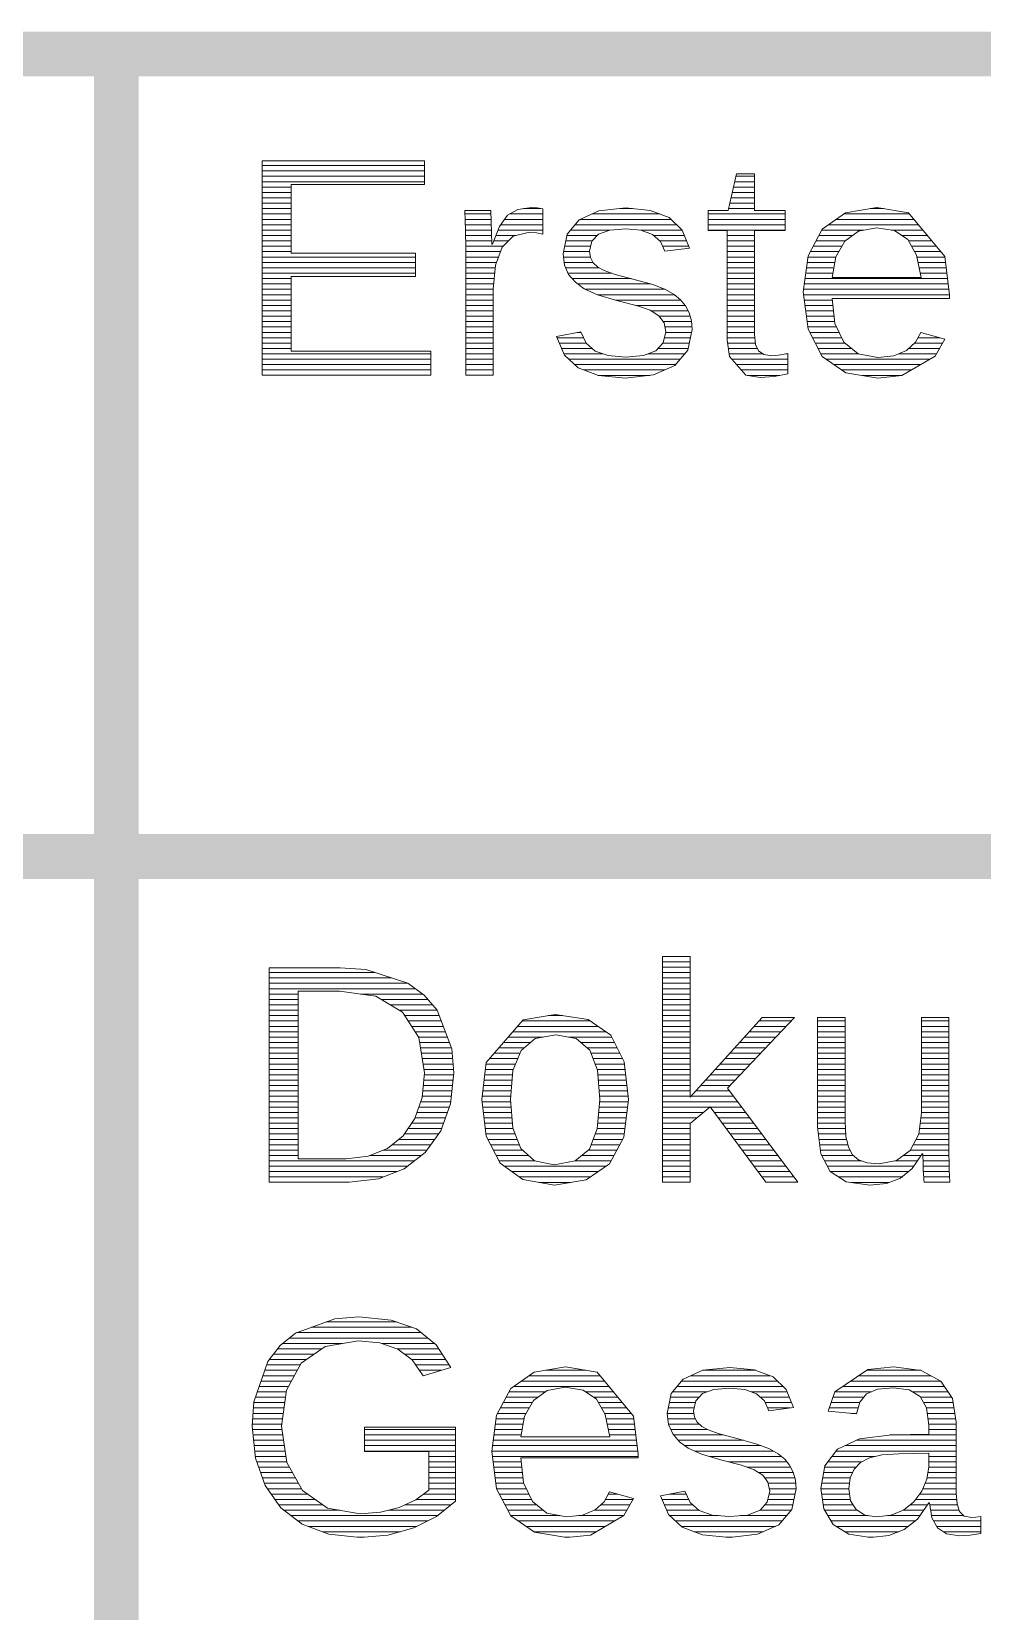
# Model space of a CAD drawing. Header units: millimetres. Extents: x 20 to 410, y 10 to 287.
# Drawn here: x 298.05 to 308.66, y 28.58 to 46.2 of the extents above; entities that cross this region are included whole.
import ezdxf

# ---------------------------------------------------------------- set-up
doc = ezdxf.new("R2010")
doc.units = ezdxf.units.MM
doc.layers.add('KANTEN', color=7, linetype='Continuous', lineweight=50)
doc.layers.add('TEXT', color=7, linetype='Continuous', lineweight=13)

msp = doc.modelspace()

# ---------------------------------------------------------------- linework, layer by layer
at = {"layer": 'KANTEN', "lineweight": 50, "const_width": 0.5}
for points in [[(229.97, 45.95), (410, 45.95)], [(299, 10), (299, 45.95)], [(229.97, 37), (410, 37)]]:
    msp.add_lwpolyline(points, dxfattribs=at)
at = {"layer": 'TEXT', "lineweight": 13}
for p, q in [((300.625, 44.706), (302.437, 44.706)), ((300.625, 44.646), (302.437, 44.646)), ((300.625, 44.586), (302.437, 44.586)), ((305.908, 44.586), (306.118, 44.586)), ((300.625, 44.526), (302.437, 44.526)), ((300.625, 44.466), (300.949, 44.466)), ((300.625, 44.406), (300.949, 44.406)), ((305.869, 44.406), (306.118, 44.406)), ((305.882, 44.466), (306.118, 44.466)), ((305.895, 44.526), (306.118, 44.526)), ((300.625, 44.346), (300.949, 44.346)), ((300.625, 44.286), (300.949, 44.286)), ((300.625, 44.226), (300.949, 44.226)), ((303.541, 44.226), (303.734, 44.226)), ((304.615, 44.226), (304.756, 44.226)), ((305.829, 44.226), (306.118, 44.226)), ((305.842, 44.286), (306.118, 44.286)), ((305.856, 44.346), (306.118, 44.346)), ((307.408, 44.226), (307.554, 44.226)), ((300.625, 44.166), (300.949, 44.166)), ((300.625, 44.106), (300.949, 44.106)), ((302.888, 44.166), (303.176, 44.166)), ((302.89, 44.106), (303.179, 44.106)), ((303.33, 44.106), (303.755, 44.106)), ((303.388, 44.166), (303.755, 44.166)), ((304.17, 44.106), (305.186, 44.106)), ((304.304, 44.166), (305.06, 44.166)), ((305.601, 44.166), (306.457, 44.166)), ((305.601, 44.106), (306.457, 44.106)), ((307.029, 44.106), (307.894, 44.106)), ((307.114, 44.166), (307.844, 44.166)), ((300.625, 44.046), (300.949, 44.046)), ((300.625, 43.986), (300.949, 43.986)), ((300.625, 43.926), (300.949, 43.926)), ((302.892, 44.046), (303.181, 44.046)), ((302.894, 43.986), (303.184, 43.986)), ((302.895, 43.926), (303.186, 43.926)), ((303.233, 43.926), (303.458, 43.926)), ((303.257, 43.986), (303.755, 43.986)), ((303.286, 44.046), (303.755, 44.046)), ((304.024, 43.926), (304.364, 43.926)), ((304.064, 43.986), (304.5, 43.986)), ((304.114, 44.046), (305.249, 44.046)), ((304.851, 43.986), (305.311, 43.986)), ((304.992, 43.926), (305.335, 43.926)), ((305.601, 44.046), (306.457, 44.046)), ((305.601, 43.986), (306.457, 43.986)), ((305.813, 43.926), (306.118, 43.926)), ((306.835, 43.926), (307.209, 43.926)), ((306.868, 43.986), (307.332, 43.986)), ((306.944, 44.046), (307.944, 44.046)), ((307.64, 43.986), (307.994, 43.986)), ((307.758, 43.926), (308.044, 43.926)), ((300.625, 43.866), (300.949, 43.866)), ((300.625, 43.806), (300.949, 43.806)), ((300.625, 43.746), (300.949, 43.746)), ((302.896, 43.866), (303.187, 43.866)), ((302.897, 43.806), (303.313, 43.806)), ((302.897, 43.746), (303.283, 43.746)), ((303.21, 43.866), (303.373, 43.866)), ((303.987, 43.746), (304.279, 43.746)), ((303.999, 43.806), (304.291, 43.806)), ((304.012, 43.866), (304.307, 43.866)), ((305.06, 43.866), (305.358, 43.866)), ((305.092, 43.806), (305.382, 43.806)), ((305.813, 43.866), (306.118, 43.866)), ((305.813, 43.806), (306.118, 43.806)), ((305.813, 43.746), (306.118, 43.746)), ((306.738, 43.746), (307.057, 43.746)), ((306.771, 43.806), (307.091, 43.806)), ((306.803, 43.866), (307.127, 43.866)), ((307.835, 43.866), (308.093, 43.866)), ((307.869, 43.806), (308.143, 43.806)), ((307.903, 43.746), (308.193, 43.746)), ((300.625, 43.686), (302.335, 43.686)), ((300.625, 43.626), (302.335, 43.626)), ((300.625, 43.566), (302.335, 43.566)), ((302.897, 43.686), (303.261, 43.686)), ((302.897, 43.626), (303.238, 43.626)), ((302.897, 43.566), (303.224, 43.566)), ((303.986, 43.686), (304.287, 43.686)), ((303.994, 43.626), (304.316, 43.626)), ((304.011, 43.566), (304.384, 43.566)), ((305.813, 43.686), (306.118, 43.686)), ((305.813, 43.626), (306.118, 43.626)), ((305.813, 43.566), (306.118, 43.566)), ((306.696, 43.566), (307.003, 43.566)), ((306.704, 43.626), (307.014, 43.626)), ((306.712, 43.686), (307.024, 43.686)), ((307.929, 43.686), (308.24, 43.686)), ((307.941, 43.626), (308.247, 43.626)), ((307.953, 43.566), (308.254, 43.566)), ((300.625, 43.506), (302.335, 43.506)), ((300.625, 43.446), (300.949, 43.446)), ((300.625, 43.386), (300.949, 43.386)), ((302.897, 43.506), (303.218, 43.506)), ((302.897, 43.446), (303.213, 43.446)), ((302.897, 43.386), (303.207, 43.386)), ((304.038, 43.506), (304.524, 43.506)), ((304.083, 43.446), (304.74, 43.446)), ((304.145, 43.386), (304.955, 43.386)), ((305.813, 43.506), (306.118, 43.506)), ((305.813, 43.446), (306.118, 43.446)), ((305.813, 43.386), (306.118, 43.386)), ((306.672, 43.386), (308.275, 43.386)), ((306.68, 43.446), (308.268, 43.446)), ((306.688, 43.506), (306.993, 43.506)), ((307.965, 43.506), (308.261, 43.506)), ((300.625, 43.326), (300.949, 43.326)), ((300.625, 43.266), (300.949, 43.266)), ((300.625, 43.206), (300.949, 43.206)), ((302.897, 43.326), (303.202, 43.326)), ((302.897, 43.266), (303.202, 43.266)), ((302.897, 43.206), (303.202, 43.206)), ((304.232, 43.326), (305.119, 43.326)), ((304.368, 43.266), (305.225, 43.266)), ((304.569, 43.206), (305.296, 43.206)), ((305.813, 43.326), (306.118, 43.326)), ((305.813, 43.266), (306.118, 43.266)), ((305.813, 43.206), (306.118, 43.206)), ((306.664, 43.326), (308.282, 43.326)), ((306.665, 43.266), (308.289, 43.266)), ((306.672, 43.206), (306.983, 43.206)), ((300.625, 43.146), (300.949, 43.146)), ((300.625, 43.086), (300.949, 43.086)), ((300.625, 43.026), (300.949, 43.026)), ((302.897, 43.146), (303.202, 43.146)), ((302.897, 43.086), (303.202, 43.086)), ((302.897, 43.026), (303.202, 43.026)), ((304.795, 43.146), (305.345, 43.146)), ((304.963, 43.086), (305.377, 43.086)), ((305.054, 43.026), (305.4, 43.026)), ((305.813, 43.146), (306.118, 43.146)), ((305.813, 43.086), (306.118, 43.086)), ((305.813, 43.026), (306.118, 43.026)), ((306.68, 43.146), (306.99, 43.146)), ((306.688, 43.086), (306.997, 43.086)), ((306.695, 43.026), (307.004, 43.026)), ((300.625, 42.966), (300.949, 42.966)), ((300.625, 42.906), (300.949, 42.906)), ((300.625, 42.846), (300.949, 42.846)), ((302.897, 42.966), (303.202, 42.966)), ((302.897, 42.906), (303.202, 42.906)), ((302.897, 42.846), (303.202, 42.846)), ((304.14, 42.846), (304.182, 42.846)), ((305.097, 42.966), (305.415, 42.966)), ((305.116, 42.906), (305.421, 42.906)), ((305.125, 42.846), (305.416, 42.846)), ((305.813, 42.966), (306.118, 42.966)), ((305.813, 42.906), (306.118, 42.906)), ((305.813, 42.846), (306.118, 42.846)), ((306.703, 42.966), (307.011, 42.966)), ((306.71, 42.906), (307.032, 42.906)), ((306.732, 42.846), (307.06, 42.846)), ((307.973, 42.846), (307.975, 42.846)), ((300.625, 42.786), (300.949, 42.786)), ((300.625, 42.726), (300.949, 42.726)), ((300.625, 42.666), (300.949, 42.666)), ((302.897, 42.786), (303.202, 42.786)), ((302.897, 42.726), (303.202, 42.726)), ((302.897, 42.666), (303.202, 42.666)), ((303.915, 42.786), (304.21, 42.786)), ((303.941, 42.726), (304.238, 42.726)), ((303.966, 42.666), (304.307, 42.666)), ((305.042, 42.666), (305.378, 42.666)), ((305.097, 42.726), (305.391, 42.726)), ((305.112, 42.786), (305.404, 42.786)), ((305.813, 42.786), (306.122, 42.786)), ((305.817, 42.726), (306.127, 42.726)), ((305.825, 42.666), (306.149, 42.666)), ((306.763, 42.786), (307.088, 42.786)), ((306.795, 42.726), (307.124, 42.726)), ((306.827, 42.666), (307.199, 42.666)), ((307.834, 42.666), (308.181, 42.666)), ((307.901, 42.726), (308.215, 42.726)), ((307.939, 42.786), (308.186, 42.786)), ((300.625, 42.606), (302.507, 42.606)), ((300.625, 42.546), (302.507, 42.546)), ((300.625, 42.486), (302.507, 42.486)), ((302.897, 42.606), (303.202, 42.606)), ((302.897, 42.546), (303.202, 42.546)), ((302.897, 42.486), (303.202, 42.486)), ((303.992, 42.606), (304.428, 42.606)), ((304.047, 42.546), (305.287, 42.546)), ((304.111, 42.486), (305.235, 42.486)), ((304.93, 42.606), (305.339, 42.606)), ((305.832, 42.606), (306.21, 42.606)), ((305.863, 42.546), (306.487, 42.546)), ((305.916, 42.486), (306.487, 42.486)), ((306.468, 42.606), (306.487, 42.606)), ((306.859, 42.606), (307.281, 42.606)), ((306.92, 42.546), (308.073, 42.546)), ((307.006, 42.486), (307.97, 42.486)), ((307.721, 42.606), (308.147, 42.606)), ((300.625, 42.426), (302.507, 42.426)), ((302.897, 42.426), (303.202, 42.426)), ((304.211, 42.426), (305.114, 42.426)), ((304.371, 42.366), (304.946, 42.366)), ((305.969, 42.426), (306.487, 42.426)), ((306.038, 42.366), (306.399, 42.366)), ((307.092, 42.426), (307.866, 42.426)), ((307.315, 42.366), (307.763, 42.366)), ((305.092, 35.886), (305.398, 35.886)), ((305.092, 35.826), (305.398, 35.826)), ((300.705, 35.706), (301.885, 35.706)), ((300.705, 35.646), (302.07, 35.646)), ((305.092, 35.766), (305.398, 35.766)), ((305.092, 35.706), (305.398, 35.706)), ((305.092, 35.646), (305.398, 35.646)), ((300.705, 35.586), (302.252, 35.586)), ((300.705, 35.526), (302.334, 35.526)), ((300.705, 35.466), (301.029, 35.466)), ((301.723, 35.466), (302.416, 35.466)), ((305.092, 35.586), (305.398, 35.586)), ((305.092, 35.526), (305.398, 35.526)), ((305.092, 35.466), (305.398, 35.466)), ((300.705, 35.406), (301.029, 35.406)), ((300.705, 35.346), (301.029, 35.346)), ((300.705, 35.286), (301.029, 35.286)), ((301.955, 35.406), (302.473, 35.406)), ((302.057, 35.346), (302.525, 35.346)), ((302.159, 35.286), (302.576, 35.286)), ((305.092, 35.406), (305.398, 35.406)), ((305.092, 35.346), (305.398, 35.346)), ((305.092, 35.286), (305.398, 35.286)), ((300.705, 35.226), (301.029, 35.226)), ((300.705, 35.166), (301.029, 35.166)), ((300.705, 35.106), (301.029, 35.106)), ((302.218, 35.226), (302.599, 35.226)), ((302.257, 35.166), (302.622, 35.166)), ((302.295, 35.106), (302.645, 35.106)), ((303.472, 35.106), (304.37, 35.106)), ((303.524, 35.166), (304.282, 35.166)), ((303.819, 35.226), (303.975, 35.226)), ((305.092, 35.226), (305.398, 35.226)), ((305.092, 35.166), (305.398, 35.166)), ((305.092, 35.106), (305.398, 35.106)), ((306.114, 35.106), (306.468, 35.106)), ((306.168, 35.166), (306.525, 35.166)), ((306.82, 35.166), (307.127, 35.166)), ((306.82, 35.106), (307.127, 35.106)), ((307.98, 35.166), (308.285, 35.166)), ((307.98, 35.106), (308.285, 35.106)), ((300.705, 35.046), (301.029, 35.046)), ((300.705, 34.986), (301.029, 34.986)), ((300.705, 34.926), (301.029, 34.926)), ((302.333, 35.046), (302.668, 35.046)), ((302.372, 34.986), (302.691, 34.986)), ((302.384, 34.926), (302.713, 34.926)), ((303.317, 34.926), (303.619, 34.926)), ((303.369, 34.986), (303.759, 34.986)), ((303.42, 35.046), (304.457, 35.046)), ((304.044, 34.986), (304.525, 34.986)), ((304.18, 34.926), (304.555, 34.926)), ((305.092, 35.046), (305.398, 35.046)), ((305.092, 34.986), (305.398, 34.986)), ((305.092, 34.926), (305.398, 34.926)), ((305.951, 34.926), (306.298, 34.926)), ((306.005, 34.986), (306.355, 34.986)), ((306.059, 35.046), (306.411, 35.046)), ((306.82, 35.046), (307.127, 35.046)), ((306.82, 34.986), (307.127, 34.986)), ((306.82, 34.926), (307.127, 34.926)), ((307.98, 35.046), (308.285, 35.046)), ((307.98, 34.986), (308.285, 34.986)), ((307.98, 34.926), (308.285, 34.926)), ((300.705, 34.866), (301.029, 34.866)), ((300.705, 34.806), (301.029, 34.806)), ((300.705, 34.746), (301.029, 34.746)), ((302.393, 34.866), (302.736, 34.866)), ((302.402, 34.806), (302.745, 34.806)), ((302.412, 34.746), (302.749, 34.746)), ((303.161, 34.746), (303.477, 34.746)), ((303.213, 34.806), (303.501, 34.806)), ((303.265, 34.866), (303.547, 34.866)), ((304.25, 34.866), (304.586, 34.866)), ((304.293, 34.806), (304.616, 34.806)), ((304.315, 34.746), (304.646, 34.746)), ((305.092, 34.866), (305.398, 34.866)), ((305.092, 34.806), (305.398, 34.806)), ((305.092, 34.746), (305.398, 34.746)), ((305.788, 34.746), (306.128, 34.746)), ((305.842, 34.806), (306.185, 34.806)), ((305.897, 34.866), (306.241, 34.866)), ((306.82, 34.866), (307.127, 34.866)), ((306.82, 34.806), (307.127, 34.806)), ((306.82, 34.746), (307.127, 34.746)), ((307.98, 34.866), (308.285, 34.866)), ((307.98, 34.806), (308.285, 34.806)), ((307.98, 34.746), (308.285, 34.746)), ((300.705, 34.686), (301.029, 34.686)), ((300.705, 34.626), (301.029, 34.626)), ((300.705, 34.566), (301.029, 34.566)), ((302.421, 34.686), (302.754, 34.686)), ((302.43, 34.626), (302.759, 34.626)), ((302.434, 34.566), (302.759, 34.566)), ((303.108, 34.566), (303.419, 34.566)), ((303.115, 34.626), (303.429, 34.626)), ((303.123, 34.686), (303.453, 34.686)), ((304.338, 34.686), (304.666, 34.686)), ((304.361, 34.626), (304.674, 34.626)), ((304.369, 34.566), (304.681, 34.566)), ((305.092, 34.686), (305.398, 34.686)), ((305.092, 34.626), (305.398, 34.626)), ((305.092, 34.566), (305.398, 34.566)), ((305.625, 34.566), (305.958, 34.566)), ((305.679, 34.626), (306.015, 34.626)), ((305.734, 34.686), (306.071, 34.686)), ((306.82, 34.686), (307.127, 34.686)), ((306.82, 34.626), (307.127, 34.626)), ((306.82, 34.566), (307.127, 34.566)), ((307.98, 34.686), (308.285, 34.686)), ((307.98, 34.626), (308.285, 34.626)), ((307.98, 34.566), (308.285, 34.566)), ((300.705, 34.506), (301.029, 34.506)), ((300.705, 34.446), (301.029, 34.446)), ((300.705, 34.386), (301.029, 34.386)), ((302.416, 34.386), (302.74, 34.386)), ((302.422, 34.446), (302.747, 34.446)), ((302.428, 34.506), (302.753, 34.506)), ((303.086, 34.386), (303.403, 34.386)), ((303.093, 34.446), (303.408, 34.446)), ((303.1, 34.506), (303.414, 34.506)), ((304.374, 34.506), (304.688, 34.506)), ((304.379, 34.446), (304.695, 34.446)), ((304.384, 34.386), (304.702, 34.386)), ((305.092, 34.506), (305.398, 34.506)), ((305.092, 34.446), (305.398, 34.446)), ((305.092, 34.386), (305.398, 34.386)), ((305.462, 34.386), (305.839, 34.386)), ((305.517, 34.446), (305.845, 34.446)), ((305.571, 34.506), (305.901, 34.506)), ((306.82, 34.506), (307.127, 34.506)), ((306.82, 34.446), (307.127, 34.446)), ((306.82, 34.386), (307.127, 34.386)), ((307.98, 34.506), (308.285, 34.506)), ((307.98, 34.446), (308.285, 34.446)), ((307.98, 34.386), (308.285, 34.386)), ((300.705, 34.326), (301.029, 34.326)), ((300.705, 34.266), (301.029, 34.266)), ((300.705, 34.206), (301.029, 34.206)), ((302.373, 34.206), (302.712, 34.206)), ((302.393, 34.266), (302.728, 34.266)), ((302.411, 34.326), (302.734, 34.326)), ((303.076, 34.266), (303.396, 34.266)), ((303.078, 34.326), (303.397, 34.326)), ((303.084, 34.206), (303.401, 34.206)), ((304.385, 34.206), (304.703, 34.206)), ((304.389, 34.326), (304.709, 34.326)), ((304.39, 34.266), (304.71, 34.266)), ((305.092, 34.326), (305.398, 34.326)), ((305.092, 34.266), (305.929, 34.266)), ((305.092, 34.206), (305.619, 34.206)), ((305.408, 34.326), (305.884, 34.326)), ((305.623, 34.206), (305.974, 34.206)), ((306.82, 34.326), (307.127, 34.326)), ((306.82, 34.266), (307.127, 34.266)), ((306.82, 34.206), (307.127, 34.206)), ((307.98, 34.326), (308.285, 34.326)), ((307.98, 34.266), (308.285, 34.266)), ((307.98, 34.206), (308.285, 34.206)), ((300.705, 34.146), (301.029, 34.146)), ((300.705, 34.086), (301.029, 34.086)), ((300.705, 34.026), (301.029, 34.026)), ((302.295, 34.026), (302.647, 34.026)), ((302.332, 34.086), (302.669, 34.086)), ((302.353, 34.146), (302.691, 34.146)), ((303.092, 34.146), (303.407, 34.146)), ((303.099, 34.086), (303.412, 34.086)), ((303.107, 34.026), (303.418, 34.026)), ((304.369, 34.026), (304.68, 34.026)), ((304.374, 34.086), (304.687, 34.086)), ((304.379, 34.146), (304.695, 34.146)), ((305.092, 34.146), (305.547, 34.146)), ((305.092, 34.086), (305.474, 34.086)), ((305.092, 34.026), (305.402, 34.026)), ((305.667, 34.146), (306.019, 34.146)), ((305.712, 34.086), (306.064, 34.086)), ((305.756, 34.026), (306.109, 34.026)), ((306.82, 34.146), (307.127, 34.146)), ((306.82, 34.086), (307.127, 34.086)), ((306.82, 34.026), (307.128, 34.026)), ((307.964, 34.026), (308.285, 34.026)), ((307.972, 34.086), (308.285, 34.086)), ((307.98, 34.146), (308.285, 34.146)), ((300.705, 33.966), (301.029, 33.966)), ((300.705, 33.906), (301.029, 33.906)), ((300.705, 33.846), (301.029, 33.846)), ((302.15, 33.846), (302.548, 33.846)), ((302.213, 33.906), (302.591, 33.906)), ((302.254, 33.966), (302.626, 33.966)), ((303.114, 33.966), (303.425, 33.966)), ((303.122, 33.906), (303.448, 33.906)), ((303.143, 33.846), (303.472, 33.846)), ((304.317, 33.846), (304.648, 33.846)), ((304.34, 33.906), (304.665, 33.906)), ((304.363, 33.966), (304.672, 33.966)), ((305.092, 33.966), (305.398, 33.966)), ((305.092, 33.906), (305.398, 33.906)), ((305.092, 33.846), (305.398, 33.846)), ((305.8, 33.966), (306.154, 33.966)), ((305.845, 33.906), (306.198, 33.906)), ((305.889, 33.846), (306.243, 33.846)), ((306.822, 33.966), (307.131, 33.966)), ((306.829, 33.906), (307.134, 33.906)), ((306.836, 33.846), (307.143, 33.846)), ((307.918, 33.846), (308.285, 33.846)), ((307.948, 33.906), (308.285, 33.906)), ((307.956, 33.966), (308.285, 33.966)), ((300.705, 33.786), (301.029, 33.786)), ((300.705, 33.726), (301.029, 33.726)), ((300.705, 33.666), (301.029, 33.666)), ((301.827, 33.666), (302.401, 33.666)), ((301.977, 33.726), (302.463, 33.726)), ((302.075, 33.786), (302.506, 33.786)), ((303.173, 33.786), (303.495, 33.786)), ((303.204, 33.726), (303.531, 33.726)), ((303.235, 33.666), (303.598, 33.666)), ((304.189, 33.666), (304.552, 33.666)), ((304.26, 33.726), (304.584, 33.726)), ((304.293, 33.786), (304.616, 33.786)), ((305.092, 33.786), (305.398, 33.786)), ((305.092, 33.726), (305.398, 33.726)), ((305.092, 33.666), (305.398, 33.666)), ((305.934, 33.786), (306.288, 33.786)), ((305.978, 33.726), (306.333, 33.726)), ((306.023, 33.666), (306.378, 33.666)), ((306.843, 33.786), (307.157, 33.786)), ((306.85, 33.726), (307.181, 33.726)), ((306.865, 33.666), (307.218, 33.666)), ((307.777, 33.666), (307.976, 33.666)), ((307.854, 33.726), (308.285, 33.726)), ((307.886, 33.786), (308.285, 33.786)), ((307.994, 33.666), (308.286, 33.666)), ((300.705, 33.606), (302.323, 33.606)), ((300.705, 33.546), (302.245, 33.546)), ((300.705, 33.486), (302.127, 33.486)), ((303.266, 33.606), (303.669, 33.606)), ((303.327, 33.546), (304.463, 33.546)), ((303.41, 33.486), (304.375, 33.486)), ((304.118, 33.606), (304.519, 33.606)), ((305.092, 33.606), (305.398, 33.606)), ((305.092, 33.546), (305.398, 33.546)), ((305.092, 33.486), (305.398, 33.486)), ((306.067, 33.606), (306.423, 33.606)), ((306.112, 33.546), (306.468, 33.546)), ((306.156, 33.486), (306.513, 33.486)), ((306.897, 33.606), (307.305, 33.606)), ((306.928, 33.546), (307.892, 33.546)), ((306.96, 33.486), (307.832, 33.486)), ((307.683, 33.606), (307.934, 33.606)), ((307.995, 33.606), (308.287, 33.606)), ((307.997, 33.546), (308.287, 33.546)), ((308, 33.486), (308.289, 33.486)), ((300.705, 33.426), (301.972, 33.426)), ((303.493, 33.426), (304.287, 33.426)), ((303.713, 33.366), (304.067, 33.366)), ((305.092, 33.426), (305.398, 33.426)), ((306.201, 33.426), (306.558, 33.426)), ((307.056, 33.426), (307.759, 33.426)), ((307.193, 33.366), (307.617, 33.366)), ((308.003, 33.426), (308.292, 33.426)), ((301.175, 31.75), (302.294, 31.75)), ((301.34, 31.81), (302.124, 31.81)), ((300.856, 31.57), (301.518, 31.57)), ((300.93, 31.63), (302.474, 31.63)), ((301.01, 31.69), (302.399, 31.69)), ((301.959, 31.57), (302.55, 31.57)), ((300.705, 31.39), (301.119, 31.39)), ((300.752, 31.45), (301.204, 31.45)), ((300.799, 31.51), (301.29, 31.51)), ((302.131, 31.51), (302.596, 31.51)), ((302.215, 31.45), (302.634, 31.45)), ((302.295, 31.39), (302.673, 31.39)), ((300.635, 31.21), (300.986, 31.21)), ((300.655, 31.27), (301.018, 31.27)), ((300.676, 31.33), (301.051, 31.33)), ((302.338, 31.33), (302.711, 31.33)), ((302.379, 31.27), (302.621, 31.27)), ((303.605, 31.21), (304.394, 31.21)), ((303.784, 31.27), (304.235, 31.27)), ((305.404, 31.21), (306.289, 31.21)), ((305.538, 31.27), (306.132, 31.27)), ((307.279, 31.21), (308.083, 31.21)), ((307.368, 31.27), (307.97, 31.27)), ((300.572, 31.03), (300.896, 31.03)), ((300.593, 31.09), (300.92, 31.09)), ((300.614, 31.15), (300.953, 31.15)), ((303.381, 31.03), (303.783, 31.03)), ((303.434, 31.09), (304.494, 31.09)), ((303.52, 31.15), (304.444, 31.15)), ((304.236, 31.03), (304.543, 31.03)), ((305.202, 31.03), (305.589, 31.03)), ((305.252, 31.09), (306.436, 31.09)), ((305.301, 31.15), (306.373, 31.15)), ((306.08, 31.03), (306.481, 31.03)), ((307.012, 31.03), (307.421, 31.03)), ((307.101, 31.09), (308.233, 31.09)), ((307.19, 31.15), (308.193, 31.15)), ((307.88, 31.03), (308.274, 31.03)), ((300.529, 30.85), (300.871, 30.85)), ((300.533, 30.91), (300.879, 30.91)), ((300.551, 30.97), (300.887, 30.97)), ((303.284, 30.85), (303.604, 30.85)), ((303.316, 30.91), (303.638, 30.91)), ((303.349, 30.97), (303.701, 30.97)), ((304.325, 30.97), (304.593, 30.97)), ((304.378, 30.91), (304.643, 30.91)), ((304.412, 30.85), (304.693, 30.85)), ((305.153, 30.85), (305.444, 30.85)), ((305.166, 30.91), (305.457, 30.91)), ((305.178, 30.97), (305.498, 30.97)), ((306.181, 30.97), (306.504, 30.97)), ((306.236, 30.91), (306.528, 30.91)), ((306.263, 30.85), (306.515, 30.85)), ((306.949, 30.85), (307.274, 30.85)), ((306.97, 30.91), (307.291, 30.91)), ((306.991, 30.97), (307.337, 30.97)), ((307.97, 30.97), (308.314, 30.97)), ((308.003, 30.91), (308.331, 30.91)), ((308.036, 30.85), (308.341, 30.85)), ((300.516, 30.67), (300.847, 30.67)), ((300.521, 30.73), (300.855, 30.73)), ((300.525, 30.79), (300.863, 30.79)), ((303.228, 30.67), (303.537, 30.67)), ((303.236, 30.73), (303.547, 30.73)), ((303.252, 30.79), (303.57, 30.79)), ((304.446, 30.79), (304.743, 30.79)), ((304.462, 30.73), (304.771, 30.73)), ((304.474, 30.67), (304.778, 30.67)), ((305.141, 30.79), (305.442, 30.79)), ((305.149, 30.73), (305.458, 30.73)), ((305.156, 30.67), (305.502, 30.67)), ((307.199, 30.79), (307.257, 30.79)), ((308.043, 30.79), (308.351, 30.79)), ((308.05, 30.73), (308.361, 30.73)), ((308.058, 30.67), (308.367, 30.67)), ((300.518, 30.61), (300.849, 30.61)), ((300.524, 30.55), (300.857, 30.55)), ((300.53, 30.49), (300.866, 30.49)), ((301.769, 30.61), (302.781, 30.61)), ((301.769, 30.55), (302.781, 30.55)), ((301.769, 30.49), (302.781, 30.49)), ((303.204, 30.49), (304.799, 30.49)), ((303.212, 30.55), (303.516, 30.55)), ((303.22, 30.61), (303.527, 30.61)), ((304.486, 30.61), (304.785, 30.61)), ((304.498, 30.55), (304.792, 30.55)), ((305.182, 30.61), (305.59, 30.61)), ((305.214, 30.55), (305.772, 30.55)), ((305.266, 30.49), (305.995, 30.49)), ((307.252, 30.49), (308.367, 30.49)), ((307.626, 30.55), (308.367, 30.55)), ((308.059, 30.61), (308.367, 30.61)), ((300.536, 30.43), (300.874, 30.43)), ((300.543, 30.37), (300.883, 30.37)), ((300.549, 30.31), (300.892, 30.31)), ((301.769, 30.43), (302.781, 30.43)), ((301.769, 30.37), (302.781, 30.37)), ((302.483, 30.31), (302.781, 30.31)), ((303.188, 30.37), (304.813, 30.37)), ((303.196, 30.43), (304.806, 30.43)), ((303.196, 30.31), (304.818, 30.31)), ((305.34, 30.43), (306.191, 30.43)), ((305.451, 30.37), (306.327, 30.37)), ((305.616, 30.31), (306.416, 30.31)), ((306.982, 30.31), (307.464, 30.31)), ((307.027, 30.37), (308.367, 30.37)), ((307.126, 30.43), (308.367, 30.43)), ((308.059, 30.31), (308.367, 30.31)), ((300.565, 30.25), (300.9, 30.25)), ((300.586, 30.19), (300.93, 30.19)), ((300.607, 30.13), (300.964, 30.13)), ((302.483, 30.25), (302.781, 30.25)), ((302.483, 30.19), (302.781, 30.19)), ((302.483, 30.13), (302.781, 30.13)), ((303.203, 30.25), (303.514, 30.25)), ((303.211, 30.19), (303.521, 30.19)), ((303.219, 30.13), (303.528, 30.13)), ((305.826, 30.25), (306.477, 30.25)), ((306.033, 30.19), (306.519, 30.19)), ((306.164, 30.13), (306.55, 30.13)), ((306.888, 30.13), (307.21, 30.13)), ((306.899, 30.19), (307.248, 30.19)), ((306.937, 30.25), (307.313, 30.25)), ((308.05, 30.13), (308.367, 30.13)), ((308.058, 30.19), (308.367, 30.19)), ((308.059, 30.25), (308.367, 30.25)), ((300.628, 30.07), (300.998, 30.07)), ((300.649, 30.01), (301.032, 30.01)), ((302.483, 30.07), (302.781, 30.07)), ((302.483, 30.01), (302.781, 30.01)), ((303.226, 30.07), (303.535, 30.07)), ((303.234, 30.01), (303.543, 30.01)), ((306.233, 30.07), (306.567, 30.07)), ((306.269, 30.01), (306.577, 30.01)), ((306.866, 30.01), (307.176, 30.01)), ((306.877, 30.07), (307.183, 30.07)), ((308.021, 30.01), (308.367, 30.01)), ((308.042, 30.07), (308.367, 30.07)), ((300.683, 29.95), (301.065, 29.95)), ((300.726, 29.89), (301.134, 29.89)), ((300.768, 29.83), (301.219, 29.83)), ((302.346, 29.83), (302.781, 29.83)), ((302.425, 29.89), (302.781, 29.89)), ((302.483, 29.95), (302.781, 29.95)), ((303.242, 29.95), (303.572, 29.95)), ((303.273, 29.89), (303.6, 29.89)), ((303.305, 29.83), (303.628, 29.83)), ((304.453, 29.83), (304.762, 29.83)), ((304.486, 29.89), (304.595, 29.89)), ((305.086, 29.83), (305.382, 29.83)), ((305.164, 29.89), (305.354, 29.89)), ((306.265, 29.83), (306.557, 29.83)), ((306.278, 29.89), (306.57, 29.89)), ((306.281, 29.95), (306.582, 29.95)), ((306.856, 29.95), (307.169, 29.95)), ((306.865, 29.89), (307.178, 29.89)), ((306.874, 29.83), (307.187, 29.83)), ((307.915, 29.83), (308.373, 29.83)), ((307.96, 29.89), (308.368, 29.89)), ((307.996, 29.95), (308.367, 29.95)), ((300.81, 29.77), (301.303, 29.77)), ((300.87, 29.71), (301.492, 29.71)), ((300.948, 29.65), (302.582, 29.65)), ((302.034, 29.71), (302.656, 29.71)), ((302.219, 29.77), (302.73, 29.77)), ((303.337, 29.77), (303.685, 29.77)), ((303.369, 29.71), (303.76, 29.71)), ((303.4, 29.65), (303.945, 29.65)), ((304.153, 29.65), (304.659, 29.65)), ((304.327, 29.71), (304.694, 29.71)), ((304.4, 29.77), (304.728, 29.77)), ((305.111, 29.77), (305.427, 29.77)), ((305.137, 29.71), (305.496, 29.71)), ((305.171, 29.65), (305.714, 29.65)), ((305.962, 29.65), (306.475, 29.65)), ((306.177, 29.71), (306.527, 29.71)), ((306.232, 29.77), (306.545, 29.77)), ((306.883, 29.77), (307.216, 29.77)), ((306.899, 29.71), (307.26, 29.71)), ((306.935, 29.65), (307.383, 29.65)), ((307.601, 29.65), (307.959, 29.65)), ((307.773, 29.71), (308.002, 29.71)), ((307.853, 29.77), (308.044, 29.77)), ((308.072, 29.77), (308.38, 29.77)), ((308.082, 29.71), (308.399, 29.71)), ((308.092, 29.65), (308.451, 29.65)), ((301.027, 29.59), (302.471, 29.59)), ((301.14, 29.53), (302.351, 29.53)), ((301.299, 29.47), (302.164, 29.47)), ((303.485, 29.59), (304.555, 29.59)), ((303.572, 29.53), (304.452, 29.53)), ((303.658, 29.47), (304.349, 29.47)), ((305.235, 29.59), (306.424, 29.59)), ((305.298, 29.53), (306.349, 29.53)), ((305.44, 29.47), (306.215, 29.47)), ((306.971, 29.59), (307.906, 29.59)), ((307.029, 29.53), (307.832, 29.53)), ((307.124, 29.47), (307.725, 29.47)), ((308.115, 29.59), (308.639, 29.59)), ((308.147, 29.53), (308.639, 29.53)), ((308.221, 29.47), (308.639, 29.47)), ((301.684, 29.41), (301.762, 29.41)), ((303.999, 29.41), (304.057, 29.41)), ((305.798, 29.41), (305.871, 29.41)), ((307.385, 29.41), (307.444, 29.41))]:
    msp.add_line(p, q, dxfattribs=at)
for points in [[(302.437, 44.759), (302.437, 44.495), (300.949, 44.495), (300.949, 43.728), (302.335, 43.728), (302.335, 43.467), (300.949, 43.467), (300.949, 42.635), (302.507, 42.635), (302.507, 42.37), (300.625, 42.37), (300.625, 44.759), (302.437, 44.759)], [(306.179, 42.343), (306.019, 42.369), (305.836, 42.577), (305.813, 42.758), (305.813, 43.982), (305.601, 43.982), (305.601, 44.204), (305.824, 44.204), (305.915, 44.615), (306.118, 44.615), (306.118, 44.204), (306.457, 44.204), (306.457, 43.982), (306.118, 43.982), (306.118, 42.825), (306.129, 42.712), (306.161, 42.639), (306.22, 42.599), (306.311, 42.585), (306.386, 42.591), (306.487, 42.609), (306.487, 42.384), (306.335, 42.353), (306.179, 42.343)], [(302.894, 43.981), (302.887, 44.204), (303.175, 44.204), (303.185, 43.955), (303.188, 43.83), (303.195, 43.83), (303.274, 44.028), (303.363, 44.152), (303.477, 44.217), (303.631, 44.238), (303.692, 44.234), (303.755, 44.222), (303.755, 43.942), (303.684, 43.954), (303.592, 43.959), (303.424, 43.918), (303.302, 43.795), (303.227, 43.596), (303.202, 43.326), (303.202, 42.37), (302.897, 42.37), (302.897, 43.777), (302.894, 43.981)], [(305.227, 42.476), (304.992, 42.371), (304.679, 42.336), (304.375, 42.364), (304.15, 42.449), (303.997, 42.593), (303.909, 42.801), (304.178, 42.853), (304.238, 42.725), (304.34, 42.637), (304.485, 42.586), (304.679, 42.569), (304.88, 42.586), (305.018, 42.64), (305.099, 42.729), (305.126, 42.853), (305.108, 42.952), (305.051, 43.03), (304.954, 43.092), (304.811, 43.141), (304.592, 43.199), (304.367, 43.266), (304.218, 43.332), (304.119, 43.404), (304.044, 43.491), (303.998, 43.595), (303.982, 43.72), (304.027, 43.941), (304.161, 44.102), (304.38, 44.2), (304.682, 44.233), (304.954, 44.206), (305.164, 44.126), (305.31, 43.987), (305.39, 43.784), (305.116, 43.75), (305.069, 43.858), (304.979, 43.937), (304.85, 43.986), (304.682, 44.002), (304.502, 43.987), (304.376, 43.94), (304.303, 43.861), (304.278, 43.75), (304.288, 43.679), (304.319, 43.621), (304.369, 43.574), (304.439, 43.535), (304.563, 43.492), (304.775, 43.437), (304.984, 43.378), (305.125, 43.324), (305.22, 43.269), (305.293, 43.209), (305.348, 43.141), (305.389, 43.064), (305.414, 42.976), (305.423, 42.877), (305.374, 42.647), (305.227, 42.476)], [(307.111, 42.736), (307.272, 42.608), (307.493, 42.565), (307.672, 42.585), (307.811, 42.645), (307.911, 42.735), (307.973, 42.846), (308.24, 42.77), (308.132, 42.58), (307.758, 42.363), (307.493, 42.336), (307.134, 42.396), (306.873, 42.578), (306.714, 42.88), (306.661, 43.299), (306.714, 43.701), (306.873, 43.996), (307.131, 44.178), (307.481, 44.238), (307.835, 44.178), (308.239, 43.69), (308.29, 43.264), (308.29, 43.223), (306.981, 43.223), (307.014, 42.944), (307.111, 42.736)], [(307.827, 43.88), (307.678, 43.98), (307.476, 44.013), (307.277, 43.976), (307.124, 43.864), (307.025, 43.688), (306.984, 43.457), (307.975, 43.457), (307.925, 43.708), (307.827, 43.88)], [(305.398, 33.37), (305.092, 33.37), (305.092, 35.886), (305.398, 35.886), (305.398, 34.315), (306.203, 35.204), (306.561, 35.204), (305.817, 34.416), (306.599, 33.37), (306.242, 33.37), (305.621, 34.208), (305.398, 34.023), (305.398, 33.37)], [(301.924, 33.407), (301.598, 33.37), (300.705, 33.37), (300.705, 35.759), (301.495, 35.759), (301.781, 35.74), (302.249, 35.588), (302.432, 35.454), (302.576, 35.286), (302.741, 34.854), (302.762, 34.589), (302.726, 34.243), (302.617, 33.942), (302.443, 33.698), (302.208, 33.518), (301.924, 33.407)], [(301.029, 35.499), (301.029, 33.629), (301.561, 33.629), (301.808, 33.658), (302.023, 33.744), (302.199, 33.885), (302.329, 34.077), (302.409, 34.313), (302.436, 34.589), (302.375, 34.981), (302.192, 35.266), (301.895, 35.441), (301.488, 35.499), (301.029, 35.499)], [(303.886, 33.336), (303.533, 33.397), (303.279, 33.581), (303.125, 33.881), (303.074, 34.289), (303.125, 34.704), (303.536, 35.179), (303.895, 35.238), (304.26, 35.181), (304.515, 35.007), (304.663, 34.712), (304.713, 34.289), (304.66, 33.869), (304.501, 33.571), (304.241, 33.395), (303.886, 33.336)], [(307.163, 33.76), (307.209, 33.674), (307.276, 33.616), (307.372, 33.583), (307.505, 33.572), (307.702, 33.61), (307.852, 33.723), (307.948, 33.903), (307.98, 34.141), (307.98, 35.204), (308.285, 35.204), (308.285, 33.762), (308.288, 33.503), (308.295, 33.37), (308.007, 33.37), (308.005, 33.386), (308.004, 33.416), (308.002, 33.456), (307.999, 33.501), (307.996, 33.571), (307.993, 33.684), (307.988, 33.684), (307.875, 33.521), (307.745, 33.414), (307.59, 33.355), (307.402, 33.336), (307.14, 33.373), (306.96, 33.486), (306.855, 33.685), (306.82, 33.982), (306.82, 35.204), (307.127, 35.204), (307.127, 34.042), (307.136, 33.88), (307.163, 33.76)], [(303.901, 35.013), (303.67, 34.969), (303.513, 34.837), (303.423, 34.612), (303.394, 34.289), (303.423, 33.971), (303.511, 33.744), (303.663, 33.607), (303.882, 33.562), (304.118, 33.606), (304.275, 33.738), (304.363, 33.964), (304.392, 34.289), (304.364, 34.617), (304.28, 34.841), (304.128, 34.97), (303.901, 35.013)], [(301.437, 31.845), (301.703, 31.865), (302.063, 31.831), (302.347, 31.731), (302.566, 31.556), (302.729, 31.301), (302.42, 31.21), (302.299, 31.386), (302.14, 31.507), (301.939, 31.577), (301.695, 31.6), (301.33, 31.537), (301.062, 31.35), (300.898, 31.049), (300.843, 30.646), (300.902, 30.241), (301.076, 29.931), (301.353, 29.734), (301.719, 29.669), (301.945, 29.687), (302.155, 29.74), (302.338, 29.824), (302.483, 29.933), (302.483, 30.364), (301.769, 30.364), (301.769, 30.635), (302.781, 30.635), (302.781, 29.811), (302.57, 29.64), (302.316, 29.512), (302.029, 29.432), (301.719, 29.406), (301.37, 29.443), (301.072, 29.555), (300.833, 29.737), (300.658, 29.985), (300.551, 30.291), (300.515, 30.646), (300.534, 30.92), (300.69, 31.37), (300.827, 31.546), (300.998, 31.685), (301.437, 31.845)], [(304.199, 29.655), (304.338, 29.715), (304.439, 29.805), (304.501, 29.916), (304.768, 29.84), (304.66, 29.65), (304.286, 29.433), (304.021, 29.406), (303.662, 29.466), (303.401, 29.648), (303.241, 29.95), (303.188, 30.369), (303.241, 30.771), (303.401, 31.066), (303.659, 31.248), (304.009, 31.308), (304.363, 31.248), (304.767, 30.76), (304.818, 30.334), (304.818, 30.293), (303.509, 30.293), (303.541, 30.014), (303.639, 29.806), (303.8, 29.678), (304.021, 29.635), (304.199, 29.655)], [(305.838, 29.406), (305.535, 29.434), (305.31, 29.519), (305.156, 29.663), (305.068, 29.871), (305.338, 29.923), (305.398, 29.795), (305.499, 29.707), (305.645, 29.656), (305.838, 29.639), (306.039, 29.656), (306.178, 29.71), (306.259, 29.799), (306.286, 29.923), (306.267, 30.022), (306.211, 30.1), (306.114, 30.162), (305.97, 30.211), (305.752, 30.269), (305.527, 30.336), (305.377, 30.402), (305.279, 30.474), (305.204, 30.561), (305.157, 30.665), (305.141, 30.79), (305.186, 31.011), (305.32, 31.172), (305.54, 31.27), (305.841, 31.303), (306.114, 31.276), (306.324, 31.196), (306.47, 31.057), (306.55, 30.854), (306.275, 30.82), (306.228, 30.928), (306.139, 31.007), (306.009, 31.056), (305.841, 31.072), (305.662, 31.057), (305.536, 31.01), (305.462, 30.931), (305.438, 30.82), (305.448, 30.749), (305.478, 30.691), (305.529, 30.644), (305.599, 30.605), (305.723, 30.562), (305.935, 30.507), (306.143, 30.448), (306.284, 30.394), (306.38, 30.339), (306.453, 30.279), (306.508, 30.211), (306.548, 30.134), (306.574, 30.046), (306.582, 29.947), (306.533, 29.717), (306.387, 29.546), (306.151, 29.441), (305.838, 29.406)], [(306.855, 29.952), (306.902, 30.204), (307.042, 30.389), (307.287, 30.506), (307.647, 30.552), (308.059, 30.559), (308.059, 30.659), (308.035, 30.851), (307.964, 30.979), (307.842, 31.052), (307.666, 31.076), (307.489, 31.059), (307.367, 31.006), (307.293, 30.916), (307.255, 30.784), (306.937, 30.813), (307.012, 31.03), (307.38, 31.278), (307.672, 31.308), (307.975, 31.269), (308.193, 31.15), (308.324, 30.956), (308.367, 30.691), (308.367, 29.901), (308.376, 29.782), (308.403, 29.697), (308.455, 29.645), (308.539, 29.628), (308.586, 29.631), (308.639, 29.64), (308.639, 29.45), (308.522, 29.43), (308.403, 29.423), (308.257, 29.445), (308.156, 29.512), (308.096, 29.626), (308.069, 29.791), (308.059, 29.791), (307.933, 29.611), (307.787, 29.493), (307.615, 29.428), (307.41, 29.406), (307.168, 29.442), (306.994, 29.552), (306.89, 29.725), (306.855, 29.952)], [(303.805, 31.046), (303.652, 30.934), (303.552, 30.758), (303.512, 30.527), (304.502, 30.527), (304.453, 30.778), (304.355, 30.95), (304.206, 31.05), (304.004, 31.083), (303.805, 31.046)], [(307.984, 29.921), (308.04, 30.056), (308.059, 30.195), (308.059, 30.345), (307.725, 30.338), (307.536, 30.326), (307.398, 30.294), (307.3, 30.243), (307.228, 30.169), (307.184, 30.071), (307.169, 29.947), (307.189, 29.814), (307.249, 29.716), (307.347, 29.655), (307.479, 29.635), (307.638, 29.654), (307.778, 29.711), (307.895, 29.802), (307.984, 29.921)]]:
    msp.add_lwpolyline(points, close=True, dxfattribs=at)

doc.saveas('drawing.dxf')
